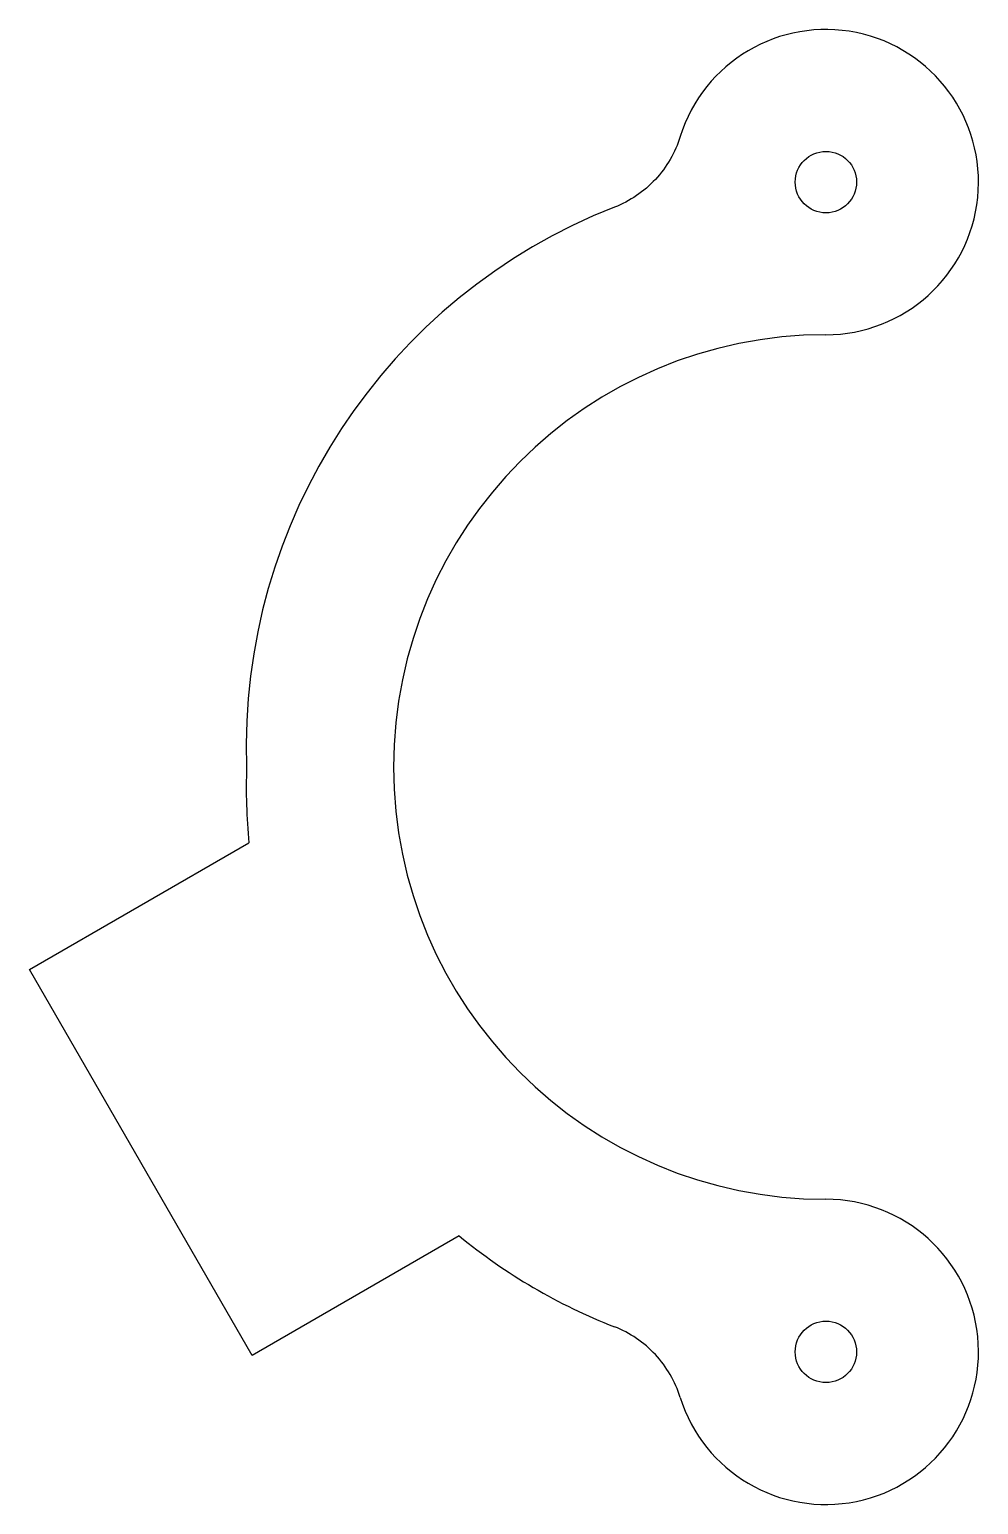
# Model space of a CAD drawing. Extents: x -45.4 to 8.7, y -42 to 42.
import ezdxf

# ---------------------------------------------------------------- set-up
doc = ezdxf.new("R2010")
doc.units = 0
doc.layers.add('Shape2DView', color=7, linetype='CONTINUOUS')

msp = doc.modelspace()

# ---------------------------------------------------------------- linework, layer by layer
at = {"layer": 'Shape2DView'}
for p, q in [((-45.3948, -11.544), (-32.8866, -4.32241)), ((-32.6948, -33.541), (-45.3948, -11.544)), ((-20.9019, -26.7324), (-32.6948, -33.541))]:
    msp.add_line(p, q, dxfattribs=at)
for centre in [(0, 33.3375), (0, -33.3375)]:
    msp.add_circle(centre, 1.75, dxfattribs=at)
for centre, radius, start, end in [((0, 33.3375), 8.6995, -90, 162.667), ((0, 1.14447), 33.0398, 111.39, -178.015), ((0, 0), 24.638, 90, -180), ((0, 0), 24.638, 180, -90), ((0, -1.14447), 33.0398, 178.015, -174.48), ((0, -33.3375), 8.6995, -162.667, 90), ((0, -1.14447), 33.0398, -129.244, -111.39)]:
    msp.add_arc(centre, radius, start, end, dxfattribs=at)
for points in [[(-8.30446, 35.9293), (-8.58329, 35.032), (-9.07066, 34.188), (-9.71985, 33.4927), (-10.3674, 32.796), (-11.1749, 32.2501), (-12.0502, 31.9085)], [(-8.30446, -35.9293), (-8.58329, -35.032), (-9.07066, -34.188), (-9.71985, -33.4927), (-10.3674, -32.796), (-11.1749, -32.2501), (-12.0502, -31.9085)]]:
    msp.add_open_spline(points, degree=3, knots=[0, 0, 0, 0, 0.5, 0.5, 0.5, 1, 1, 1, 1], dxfattribs=at)

doc.saveas('drawing.dxf')
